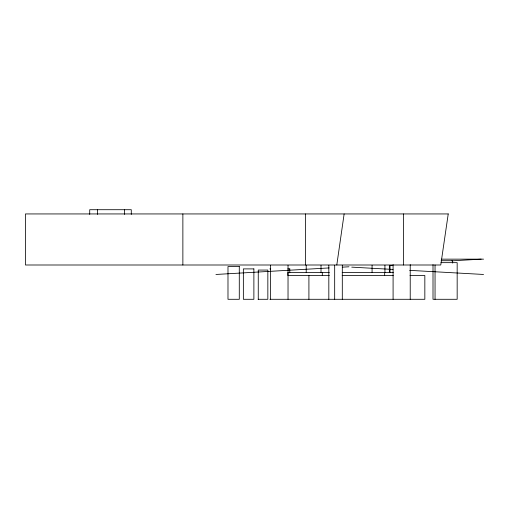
<?xml version="1.0" encoding="UTF-8"?>
<svg xmlns="http://www.w3.org/2000/svg" width="509" height="509" viewBox="0 0 509 509"><rect width="100%" height="100%" fill="white"/><g stroke="black" fill="none" stroke-linecap="round" stroke-linejoin="round"><path stroke-width="0.76" d="M336.799 264.998L344.129 213.939M215.943 274.466L329.145 267.931M342.602 267.149L348.939 266.786M451.846 260.843L481.139 259.151M441.462 259.151L483.55 259.151M441.093 260.71L452.654 260.71L452.654 263.07M440.972 262.657L457.165 262.657L457.165 299.292L433.006 299.292L433.006 264.648M392.598 265.386L389.347 265.386L389.347 272.48M269.84 268.892L270.712 268.892M287.738 268.892L289.844 268.892M329.361 272.404L287.884 272.404L287.884 275.522L329.393 275.522M342.22 272.404L393.33 272.404M342.182 275.522L393.292 275.522M409.999 275.522L424.837 275.522L424.837 299.292L269.84 299.292M258.095 299.292L267.842 299.292L267.842 270.063L258.26 270.063L258.26 299.292M351.738 267.142L393.024 269.433M409.7 270.362L483.55 274.466M305.578 213.939L305.616 264.998M435.049 264.998L435.049 299.292M410.222 264.623L410.222 299.292M403.427 213.939L403.427 264.998M393.088 264.623L393.088 299.292M390.034 265.386L390.034 272.48M384.931 265.284L384.931 272.404M384.664 272.404L384.664 275.522M372.073 265.284L372.073 272.404M342.303 265.234L342.303 299.292M334.674 265.234L334.674 299.292M328.827 265.234L328.827 299.292M322.305 272.404L322.305 275.522M321.014 265.284L321.014 272.404M308.912 275.522L308.912 299.292M306.208 265.284L306.208 272.404M289.767 268.892L289.767 272.792M288.03 265.291L288.03 299.292M270.476 265.291L270.476 299.292M182.871 213.939L182.871 264.998M131.284 214.404L131.284 209.708L89.718 209.708L89.718 214.404M124.495 209.708L124.495 214.404M97.537 209.708L97.537 214.404M448.232 213.939L440.769 264.998L25.45 264.998L25.45 213.939L448.232 213.939M239.287 266.557L227.987 266.557L227.987 299.292L239.287 299.292L239.287 266.557M253.883 268.892L243.359 268.892L243.359 299.292L253.883 299.292L253.883 268.892"/></g></svg>
